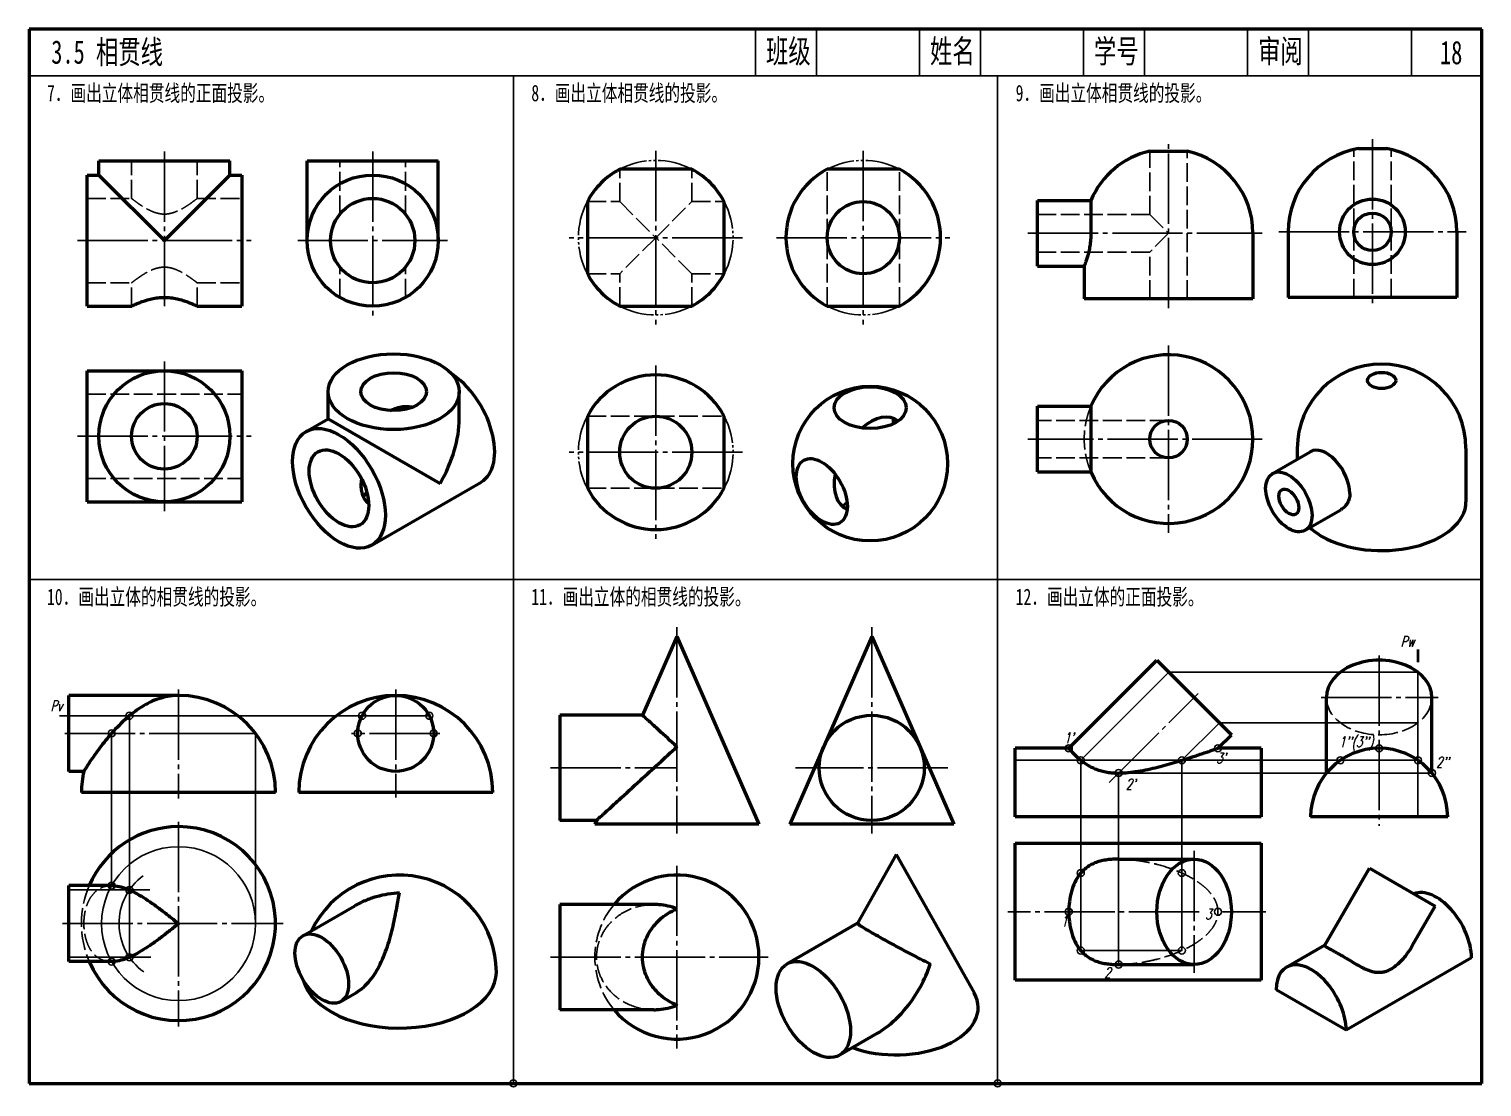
# Model space of a CAD drawing. Header units: millimetres. Extents: x 1821 to 3177, y 368 to 1466.
# Drawn here: x 2540.5 to 2850.5, y 927 to 1152.7 of the extents above; entities that cross this region are included whole.
import ezdxf

# ---------------------------------------------------------------- set-up
doc = ezdxf.new("R2010")
doc.units = ezdxf.units.MM
doc.header["$PDMODE"] = 33
doc.header["$PDSIZE"] = 1.5
for name, pattern in [('myCENTER', [18, 15, -1, 1, -1]), ('myHIDDEN', [5, 4, -1]), ('myPHANTOM', [20, 15, -1, 1, -1, 1, -1])]:
    doc.linetypes.add(name, pattern=pattern)
for name, color, linetype, lineweight in [('中心线', 7, 'myCENTER', 25), ('双点画线', 7, 'myPHANTOM', 25), ('标题文字', 7, 'Continuous', 25), ('答案作图线1', 5, 'Continuous', 25), ('答案作图线2', 6, 'Continuous', 25), ('答案粗实线', 1, 'Continuous', 50), ('答案虚线', 1, 'myHIDDEN', 25), ('粗实线', 7, 'Continuous', 50), ('细实线', 7, 'Continuous', 25), ('虚线', 7, 'myHIDDEN', 25)]:
    doc.layers.add(name, color=color, linetype=linetype, lineweight=lineweight)
doc.styles.add('style1', font='txt.shx', dxfattribs={"width": 0.7, "oblique": 15})
doc.styles.add('style2', font='txt.shx', dxfattribs={"width": 0.7, "oblique": 15})
doc.styles.add('标题汉字1-5号', font='', dxfattribs={"width": 0.7, "height": 5})
doc.styles.add('标题汉字2-3.5号', font='', dxfattribs={"width": 0.7, "height": 3.5})
doc.styles.get('标题汉字1-5号').set_extended_font_data('SimSun')
doc.styles.get('标题汉字2-3.5号').set_extended_font_data('SimSun')

msp = doc.modelspace()

# ---------------------------------------------------------------- linework, layer by layer
for p, q in [((2643.84, 927.75), (2643.84, 1142.75)), ((2747.17, 927.75), (2747.17, 1142.75)), ((2540.5, 1035.25), (2850.5, 1035.25))]:
    msp.add_line(p, q)
for p in [(2643.84, 927.75), (2747.17, 927.75)]:
    msp.add_point(p)
at = {"layer": '中心线'}
for p, q in [((2783.64, 1093.16), (2783.64, 1128.71)), ((2827.14, 1129.22), (2827.14, 1093.48)), ((2569.37, 1126.6), (2569.37, 1093.47)), ((2613.82, 1126.6), (2613.82, 1091.6)), ((2674.22, 1126.73), (2674.22, 1089.73)), ((2718.5, 1126.73), (2718.5, 1089.73)), ((2550.87, 1107.6), (2587.87, 1107.6)), ((2597.82, 1107.6), (2629.82, 1107.6)), ((2692.72, 1108.23), (2655.72, 1108.23)), ((2700, 1108.23), (2737, 1108.23)), ((2753.64, 1109.16), (2803.64, 1109.16)), ((2807.14, 1109.48), (2847.14, 1109.48)), ((2783.64, 1085.24), (2783.64, 1045.24)), ((2569.37, 1081.84), (2569.37, 1049.84)), ((2674.22, 1080.94), (2674.22, 1043.94)), ((2550.87, 1065.84), (2587.87, 1065.84)), ((2803.64, 1065.24), (2753.64, 1065.24)), ((2692.72, 1062.44), (2655.72, 1062.44)), ((2678.74, 1025.09), (2678.74, 981.09)), ((2720.3, 1025.09), (2720.3, 981.09)), ((2828.57, 1019.04), (2828.57, 982.73)), ((2572.39, 1011.79), (2572.39, 988.53)), ((2618.74, 1011.79), (2618.74, 988.76)), ((2816.19, 1010.1), (2841.15, 1010.1)), ((2548.14, 1002.44), (2574.02, 1002.44)), ((2628.14, 1002.44), (2609.31, 1002.44)), ((2651.74, 995.09), (2678.74, 995.09)), ((2736.55, 995.09), (2704.05, 995.09)), ((2572.39, 983.59), (2572.39, 939.87)), ((2789.09, 977.4), (2789.09, 951.35)), ((2678.74, 974.21), (2678.74, 935.21)), ((2790.16, 964.37), (2749.33, 964.37)), ((2804.36, 964.37), (2795.11, 964.37)), ((2547.67, 961.85), (2594.73, 961.85)), ((2651.74, 954.71), (2698.24, 954.71))]:
    msp.add_line(p, q, dxfattribs=at)
at = {"layer": '中心线', "extrusion": (0, 1, 0)}
msp.add_line((2770.97, 991.98), (2789.95, 1010.96), dxfattribs=at)
at = {"layer": '双点画线', "ltscale": 0.5}
for centre, start, end in [((2674.22, 1108.23), 62.1819, 117.8181), ((2718.5, 1108.23), 62.1819, 117.8181), ((2674.22, 1108.23), 152.1819, 207.8181), ((2674.22, 1108.23), 332.1819, 27.8181), ((2674.22, 1108.23), 242.1819, 297.8181), ((2718.5, 1108.23), 242.1819, 297.8181), ((2674.22, 1062.44), 152.1819, 207.8181), ((2674.22, 1062.44), 332.1819, 27.8181)]:
    msp.add_arc(centre, 16.5, start, end, dxfattribs=at)
at = {"layer": '答案作图线1', "extrusion": (0, 1, 0)}
for p, q in [((2764.91, 996.71), (2783.7, 1015.49)), ((2786.47, 996.71), (2794.48, 1004.71))]:
    msp.add_line(p, q, dxfattribs=at)
at = {"layer": '答案作图线1'}
for p, q in [((2836.85, 1015.49), (2783.7, 1015.49)), ((2547.03, 1006.2), (2625.92, 1006.2)), ((2561.93, 954.67), (2561.93, 1006.2)), ((2836.85, 1004.71), (2794.48, 1004.71)), ((2836.85, 996.71), (2750.88, 996.71)), ((2786.47, 996.71), (2786.47, 956.1)), ((2772.98, 993.99), (2772.98, 953.12)), ((2772.98, 993.99), (2839.82, 993.99)), ((2548.99, 969.03), (2566.25, 969.03)), ((2548.99, 954.67), (2566.45, 954.67))]:
    msp.add_line(p, q, dxfattribs=at)
msp.add_arc((2572.39, 961.85), 12.69, 126.3996, 234.2567, dxfattribs=at)
for p in [(2561.93, 1006.2), (2611.57, 1006.2), (2625.92, 1006.2), (2762.35, 999.27), (2794.17, 999.27), (2828.57, 999.27), (2772.98, 993.99), (2839.82, 993.99), (2561.93, 969.03), (2762.35, 964.37), (2794.17, 964.37), (2561.93, 954.67), (2772.98, 953.12)]:
    msp.add_point(p, dxfattribs=at)
at = {"layer": '答案作图线2'}
for p, q in [((2836.85, 984.65), (2836.85, 1015.49)), ((2558.11, 969.95), (2558.11, 1002.44)), ((2572.39, 1002.44), (2588.82, 1002.44)), ((2588.82, 1002.44), (2588.82, 961.85)), ((2764.91, 996.71), (2764.91, 956.1)), ((2786.47, 956.1), (2764.91, 956.1))]:
    msp.add_line(p, q, dxfattribs=at)
at = {"layer": '答案作图线2', "const_width": 0.525}
msp.add_lwpolyline([(2836.85, 1017.6), (2836.85, 1020.36)], dxfattribs=at)
at = {"layer": '答案作图线2'}
msp.add_circle((2572.39, 961.85), 16.42, dxfattribs=at)
for p in [(2558.11, 1002.44), (2610.64, 1002.44), (2626.84, 1002.44), (2764.91, 996.71), (2786.47, 996.71), (2820.3, 996.71), (2836.85, 996.71), (2558.11, 969.95), (2764.91, 972.64), (2786.47, 972.64), (2764.91, 956.1), (2786.47, 956.1), (2558.11, 953.75)]:
    msp.add_point(p, dxfattribs=at)
at = {"layer": '答案粗实线'}
for p, q in [((2779.64, 1126.71), (2787.64, 1126.71)), ((2659.63, 1070.14), (2659.63, 1054.74)), ((2688.82, 1054.74), (2688.82, 1070.14)), ((2767.06, 1072.24), (2767.06, 1058.24))]:
    msp.add_line(p, q, dxfattribs=at)
at = {"layer": '答案粗实线', "extrusion": (2.22045e-16, 1, -4.93038e-32)}
for p, q in [((2827.14, 1127.22), (2824.14, 1127.22)), ((2830.14, 1127.22), (2827.14, 1127.22)), ((2718.5, 1122.82), (2710.8, 1122.82)), ((2726.2, 1122.82), (2718.5, 1122.82)), ((2710.8, 1093.64), (2718.5, 1093.64)), ((2718.5, 1093.64), (2726.2, 1093.64))]:
    msp.add_line(p, q, dxfattribs=at)
at = {"layer": '答案粗实线', "extrusion": (0, 1, 2.22045e-16)}
for p, q in [((2681.92, 1122.82), (2666.52, 1122.82)), ((2555.37, 1121.6), (2569.37, 1107.6)), ((2569.37, 1107.6), (2583.37, 1121.6)), ((2767.06, 1116.16), (2767.06, 1109.16)), ((2659.63, 1115.93), (2659.63, 1108.23)), ((2688.82, 1108.23), (2688.82, 1115.93)), ((2659.63, 1108.23), (2659.63, 1100.53)), ((2688.82, 1100.53), (2688.82, 1108.23)), ((2666.52, 1093.64), (2681.92, 1093.64))]:
    msp.add_line(p, q, dxfattribs=at)
at = {"layer": '答案粗实线', "extrusion": (0, 0.816497, 0.57735)}
for p, q in [((2604.3, 1069.56), (2604.3, 1075.36)), ((2632.3, 1069.56), (2632.3, 1075.36)), ((2599.63, 1066.87), (2604.3, 1069.56)), ((2604.3, 1069.56), (2628.2, 1055.76)), ((2805.8, 1057.9), (2813.87, 1062.56)), ((2811.1, 1063.27), (2811.1, 1060.96)), ((2847.1, 1063.27), (2847.1, 1051.84)), ((2613.63, 1042.62), (2636.96, 1056.09)), ((2812.8, 1045.78), (2820.36, 1050.14)), ((2725.52, 976.6), (2717.24, 961.92)), ((2725.52, 976.6), (2742.16, 947.07)), ((2817.01, 957.22), (2826.52, 973.68)), ((2826.52, 973.68), (2840.55, 965.58)), ((2598.92, 959.26), (2610, 965.66)), ((2835.72, 957.22), (2840.55, 965.58)), ((2717.25, 961.92), (2702.23, 953.25)), ((2808.82, 952.56), (2817.07, 957.33)), ((2848.26, 954.57), (2821.53, 939.14)), ((2607.02, 945.23), (2610.36, 947.16)), ((2821.53, 939.14), (2806.63, 947.74)), ((2721.53, 938.48), (2713.45, 933.81))]:
    msp.add_line(p, q, dxfattribs=at)
at = {"layer": '答案粗实线'}
msp.add_circle((2719.98, 1060.02), 16.5, dxfattribs=at)
for centre, radius, end in [((2829.1, 1063.27), 18, 180), ((2619.51, 951.51), 20.7, 154.7429)]:
    msp.add_arc(centre, radius, 0, end, dxfattribs=at)
for centre, major_axis in [((2618.3, 1075.36), (14, 0)), ((2618.3, 1075.36), (7, 0)), ((2829.1, 1077.76), (3, 0)), ((2719.98, 1071.94), (7.7, 0)), ((2606.63, 1054.74), (7, -12.12)), ((2606.63, 1054.74), (-4.5, 7.79)), ((2709.66, 1054.06), (-3.85, 6.67)), ((2809.3, 1051.84), (3.5, -6.06)), ((2809.3, 1051.84), (-1.5, 2.6)), ((2602.97, 952.25), (-4.05, 7.01)), ((2707.84, 943.53), (5.61, -9.72))]:
    msp.add_ellipse(centre, major_axis=major_axis, ratio=0.57735, dxfattribs=at)
for centre, major_axis, start_param, end_param in [((2629.96, 1068.22), (-7, 12.12), 3.141593, 5.443324), ((2618.3, 1061.48), (9.9, 17.15), 4.712389, 5.497787), ((2719.98, 1060.02), (5.44, 9.43), 6.187418, 7.306248), ((2730.3, 1065.98), (3.85, -6.67), 3.831223, 4.022759), ((2817.37, 1056.5), (-3.5, 6.06), 3.926991, 6.283185), ((2719.98, 1060.02), (5.44, 9.43), 2.11853, 3.23736), ((2719.98, 1048.11), (7.7, 0), 2.260427, 2.451962), ((2829.1, 1051.84), (-18, 0), 0.785398, 3.141593), ((2829.1, 1051.84), (-18, 0), 0.555574, 0.785398), ((2840.81, 958.87), (-5.27, 9.12), 3.926991, 6.200354), ((2814.08, 943.44), (5.27, -9.12), 0.785398, 3.926991), ((2619.51, 951.51), (20.7, 0), 3.297032, 6.283185), ((2725.52, 943.94), (17.5, 0), 4.150072, 6.597704)]:
    msp.add_ellipse(centre, major_axis=major_axis, ratio=0.57735, start_param=start_param, end_param=end_param, dxfattribs=at)
for points, knots in [([(2767.06, 1109.16), (2767.06, 1108.72), (2767.04, 1108.26), (2766.97, 1107.35), (2766.91, 1106.9), (2766.78, 1106.04), (2766.69, 1105.63), (2766.52, 1104.87), (2766.43, 1104.52), (2766.25, 1103.91), (2766.16, 1103.62), (2765.99, 1103.1), (2765.91, 1102.88), (2765.78, 1102.52), (2765.73, 1102.39), (2765.66, 1102.21), (2765.64, 1102.16), (2765.64, 1102.16)], [0, 0, 0, 0, 1.334402, 1.334402, 2.668804, 2.668804, 4.003205, 4.003205, 5.337607, 5.337607, 6.670814, 6.670814, 8.004021, 8.004021, 9.337228, 9.337228, 10.670435, 10.670435, 10.670435, 10.670435]), ([(2562.37, 1093.6), (2562.37, 1093.6), (2562.41, 1093.62), (2562.6, 1093.71), (2562.73, 1093.78), (2563.09, 1093.95), (2563.32, 1094.05), (2563.83, 1094.27), (2564.12, 1094.39), (2564.73, 1094.62), (2565.07, 1094.74), (2565.83, 1094.97), (2566.24, 1095.08), (2567.1, 1095.27), (2567.55, 1095.35), (2568.46, 1095.45), (2568.92, 1095.47), (2569.37, 1095.47)], [32.288806, 32.288806, 32.288806, 32.288806, 33.632337, 33.632337, 34.975868, 34.975868, 36.319398, 36.319398, 37.662929, 37.662929, 39.010132, 39.010132, 40.357335, 40.357335, 41.704539, 41.704539, 43.051742, 43.051742, 43.051742, 43.051742]), ([(2569.37, 1095.47), (2569.82, 1095.47), (2570.28, 1095.45), (2571.19, 1095.35), (2571.64, 1095.27), (2572.5, 1095.08), (2572.91, 1094.97), (2573.67, 1094.74), (2574.01, 1094.62), (2574.63, 1094.39), (2574.92, 1094.27), (2575.43, 1094.05), (2575.65, 1093.95), (2576.01, 1093.78), (2576.15, 1093.71), (2576.33, 1093.62), (2576.37, 1093.6), (2576.37, 1093.6)], [0, 0, 0, 0, 1.347203, 1.347203, 2.694406, 2.694406, 4.04161, 4.04161, 5.388813, 5.388813, 6.732343, 6.732343, 8.075874, 8.075874, 9.419405, 9.419405, 10.762935, 10.762935, 10.762935, 10.762935]), ([(2617.54, 1071.34), (2617.8, 1071.46), (2618.05, 1071.56), (2618.72, 1071.82), (2619.15, 1071.96), (2620.04, 1072.15), (2620.48, 1072.22), (2621.35, 1072.24), (2621.77, 1072.2), (2622.22, 1072.09), (2622.28, 1072.08), (2622.34, 1072.06)], [27.345325, 27.345325, 27.345325, 27.345325, 28.167808, 28.167808, 29.553899, 29.553899, 30.93999, 30.93999, 32.326081, 32.326081, 32.544007, 32.544007, 32.544007, 32.544007]), ([(2611.45, 1056.76), (2611.44, 1056.71), (2611.43, 1056.66), (2611.34, 1056.18), (2611.3, 1055.75), (2611.3, 1054.94), (2611.34, 1054.53), (2611.5, 1053.72), (2611.63, 1053.33), (2611.98, 1052.61), (2612.2, 1052.28), (2612.62, 1051.81), (2612.8, 1051.65), (2612.98, 1051.51)], [26.585607, 26.585607, 26.585607, 26.585607, 26.744551, 26.744551, 28.167808, 28.167808, 29.553899, 29.553899, 30.93999, 30.93999, 32.326081, 32.326081, 33.178642, 33.178642, 33.178642, 33.178642]), ([(2612.59, 1053.87), (2612.55, 1053.84), (2612.51, 1053.8), (2612.23, 1053.51), (2612.01, 1053.21), (2611.84, 1052.9)], [22.678413, 22.678413, 22.678413, 22.678413, 22.873074, 22.873074, 24.177514, 24.177514, 24.177514, 24.177514]), ([(2822.32, 1053.64), (2822.32, 1053.28), (2822.28, 1052.92), (2822.1, 1052.22), (2821.96, 1051.88), (2821.61, 1051.27), (2821.4, 1050.99), (2820.91, 1050.51), (2820.64, 1050.31), (2820.36, 1050.14)], [0, 0, 0, 0, 1.334402, 1.334402, 2.668804, 2.668804, 4.003205, 4.003205, 5.337607, 5.337607, 5.337607, 5.337607]), ([(2572.39, 1010.54), (2571.78, 1010.54), (2571.16, 1010.5), (2569.92, 1010.32), (2569.29, 1010.18), (2568.04, 1009.81), (2567.41, 1009.58), (2566.17, 1009.02), (2565.55, 1008.7), (2563.72, 1007.62), (2562.53, 1006.74), (2560.24, 1004.73), (2559.14, 1003.62), (2557.68, 1001.96), (2557.24, 1001.44), (2556.39, 1000.39), (2555.98, 999.86), (2555.19, 998.81), (2554.82, 998.3), (2554.15, 997.34), (2553.84, 996.89), (2553.37, 996.18), (2553.17, 995.88), (2552.83, 995.35), (2552.68, 995.11), (2552.43, 994.73), (2552.34, 994.59), (2552.22, 994.39), (2552.19, 994.34), (2552.19, 994.34)], [0, 0, 0, 0, 2.611819, 2.611819, 5.223638, 5.223638, 7.835457, 7.835457, 10.447276, 10.447276, 15.670914, 15.670914, 20.894552, 20.894552, 23.053489, 23.053489, 25.212426, 25.212426, 27.371363, 27.371363, 29.5303, 29.5303, 31.196693, 31.196693, 32.863087, 32.863087, 34.52948, 34.52948, 36.195873, 36.195873, 36.195873, 36.195873]), ([(2678.74, 999.59), (2678.74, 999.59), (2678.74, 999.59), (2677.39, 1000.82), (2676.09, 1002.02), (2674.14, 1003.8), (2673.4, 1004.48), (2672.3, 1005.49), (2671.9, 1005.86), (2671.49, 1006.23), (2671.4, 1006.31), (2671.4, 1006.31)], [-0.012668, -0.012668, -0.012668, -0.012668, 0, 0, 5.682452, 5.682452, 9.64818, 9.64818, 13.039983, 13.039983, 15.383545, 15.383545, 15.383545, 15.383545]), ([(2661.58, 983.87), (2661.58, 983.87), (2661.6, 983.88), (2661.68, 983.95), (2661.76, 984.03), (2662, 984.25), (2662.18, 984.41), (2662.77, 984.95), (2663.25, 985.39), (2664.56, 986.6), (2665.46, 987.42), (2667.81, 989.58), (2669.37, 991), (2672.22, 993.61), (2673.55, 994.83), (2676.17, 997.23), (2677.48, 998.43), (2678.74, 999.58), (2678.74, 999.58), (2678.74, 999.59)], [28.817841, 28.817841, 28.817841, 28.817841, 29.818417, 29.818417, 31.304617, 31.304617, 33.062006, 33.062006, 36.177096, 36.177096, 40.540817, 40.540817, 46.98234, 46.98234, 52.309224, 52.309224, 57.635682, 57.635682, 57.648349, 57.648349, 57.648349, 57.648349]), ([(2762.35, 999.27), (2762.35, 999.27), (2762.39, 999.22), (2762.58, 999), (2762.72, 998.84), (2763.11, 998.41), (2763.35, 998.15), (2763.93, 997.56), (2764.27, 997.24), (2764.87, 996.74), (2765.11, 996.55), (2765.62, 996.17), (2765.9, 995.97), (2766.49, 995.6), (2766.81, 995.42), (2767.48, 995.09), (2767.83, 994.93), (2768.56, 994.65), (2768.94, 994.53), (2769.72, 994.32), (2770.13, 994.24), (2770.94, 994.11), (2771.35, 994.06), (2772.17, 994), (2772.58, 993.99), (2773.66, 993.99), (2774.35, 994.03), (2775.74, 994.16), (2776.44, 994.25), (2777.83, 994.48), (2778.53, 994.61), (2779.93, 994.91), (2780.62, 995.07), (2782.69, 995.59), (2784.04, 995.97), (2786.62, 996.74), (2787.85, 997.13), (2789.35, 997.63), (2789.74, 997.75), (2790.51, 998.01), (2790.89, 998.14), (2791.62, 998.39), (2791.96, 998.5), (2792.59, 998.72), (2792.88, 998.82), (2793.27, 998.96), (2793.42, 999.01), (2793.68, 999.1), (2793.79, 999.14), (2793.98, 999.21), (2794.05, 999.23), (2794.15, 999.26), (2794.17, 999.27), (2794.17, 999.27)], [24.110097, 24.110097, 24.110097, 24.110097, 26.938637, 26.938637, 29.767177, 29.767177, 32.595717, 32.595717, 35.424257, 35.424257, 37.023749, 37.023749, 38.623241, 38.623241, 40.222734, 40.222734, 41.822226, 41.822226, 43.421718, 43.421718, 45.02121, 45.02121, 46.620703, 46.620703, 48.220195, 48.220195, 50.951081, 50.951081, 53.681967, 53.681967, 56.412853, 56.412853, 59.143739, 59.143739, 64.60551, 64.60551, 70.067282, 70.067282, 71.89332, 71.89332, 73.719357, 73.719357, 75.545394, 75.545394, 77.371431, 77.371431, 78.476901, 78.476901, 79.582372, 79.582372, 80.687842, 80.687842, 81.793312, 81.793312, 81.793312, 81.793312]), ([(2558.11, 969.95), (2559.14, 969.95), (2560.24, 969.7), (2562.53, 968.81), (2563.72, 968.17), (2565.55, 967.02), (2566.17, 966.6), (2567.41, 965.73), (2568.04, 965.26), (2569.29, 964.31), (2569.92, 963.82), (2571.16, 962.84), (2571.78, 962.34), (2572.39, 961.85)], [51.497193, 51.497193, 51.497193, 51.497193, 56.720831, 56.720831, 61.944469, 61.944469, 64.556288, 64.556288, 67.168107, 67.168107, 69.779926, 69.779926, 72.391745, 72.391745, 72.391745, 72.391745]), ([(2619.51, 968.41), (2618.73, 968.36), (2617.91, 968.27), (2616.25, 968), (2615.41, 967.81), (2613.77, 967.35), (2612.96, 967.07), (2611.41, 966.42), (2610.68, 966.05), (2610, 965.66)], [0, 0, 0, 0, 2.368966, 2.368966, 4.737931, 4.737931, 7.106897, 7.106897, 9.475863, 9.475863, 9.475863, 9.475863]), ([(2610.36, 947.16), (2610.77, 947.4), (2611.16, 947.68), (2612.03, 948.39), (2612.48, 948.84), (2613.35, 949.84), (2613.75, 950.38), (2614.5, 951.51), (2614.84, 952.09), (2615.87, 954.04), (2616.47, 955.5), (2617.46, 958.44), (2617.85, 959.9), (2618.33, 962), (2618.47, 962.69), (2618.73, 964.01), (2618.85, 964.64), (2619.06, 965.84), (2619.16, 966.41), (2619.34, 967.47), (2619.43, 967.96), (2619.51, 968.41)], [38.284357, 38.284357, 38.284357, 38.284357, 39.863682, 39.863682, 41.806725, 41.806725, 43.749769, 43.749769, 45.692812, 45.692812, 50.394086, 50.394086, 55.095361, 55.095361, 57.445998, 57.445998, 59.796635, 59.796635, 62.147272, 62.147272, 64.497909, 64.497909, 64.497909, 64.497909]), ([(2678.74, 944.42), (2678.74, 944.43), (2678.74, 944.43), (2677.39, 944.97), (2676.09, 945.75), (2674.14, 947.56), (2673.4, 948.45), (2672.3, 950.37), (2671.9, 951.36), (2671.49, 953.17), (2671.4, 953.93), (2671.4, 955.48), (2671.49, 956.24), (2671.9, 958.06), (2672.3, 959.04), (2673.4, 960.97), (2674.14, 961.85), (2676.09, 963.66), (2677.39, 964.45), (2678.74, 964.99), (2678.74, 964.99), (2678.74, 964.99)], [-0.012668, -0.012668, -0.012668, -0.012668, 0, 0, 5.682452, 5.682452, 9.64818, 9.64818, 13.039983, 13.039983, 15.383545, 15.383545, 17.727107, 17.727107, 21.11891, 21.11891, 25.084637, 25.084637, 30.76709, 30.76709, 30.779757, 30.779757, 30.779757, 30.779757]), ([(2678.74, 964.99), (2678.74, 964.99), (2678.74, 964.99), (2677.48, 965.49), (2676.17, 965.79), (2674.52, 965.92), (2674.17, 965.93), (2673.83, 965.93)], [-0.012667, -0.012667, -0.012667, -0.012667, 0, 0, 5.326458, 5.326458, 6.713766, 6.713766, 6.713766, 6.713766]), ([(2572.39, 961.85), (2571.78, 961.36), (2571.16, 960.86), (2569.92, 959.88), (2569.29, 959.39), (2568.04, 958.44), (2567.41, 957.97), (2566.17, 957.09), (2565.55, 956.68), (2563.72, 955.53), (2562.53, 954.89), (2560.24, 954), (2559.14, 953.75), (2558.11, 953.75)], [0, 0, 0, 0, 2.611819, 2.611819, 5.223638, 5.223638, 7.835457, 7.835457, 10.447276, 10.447276, 15.670914, 15.670914, 20.894552, 20.894552, 20.894552, 20.894552]), ([(2732.79, 953.21), (2732.79, 953.21), (2732.78, 953.22), (2731.45, 953.89), (2729.97, 954.66), (2727.32, 956.06), (2726.17, 956.67), (2724.03, 957.83), (2723.05, 958.37), (2721.48, 959.25), (2720.88, 959.59), (2719.78, 960.22), (2719.3, 960.5), (2718.31, 961.1), (2717.9, 961.37), (2717.34, 961.77), (2717.22, 961.88), (2717.24, 961.92)], [-0.012668, -0.012668, -0.012668, -0.012668, 0, 0, 5.682452, 5.682452, 9.64818, 9.64818, 13.039983, 13.039983, 15.383545, 15.383545, 17.727107, 17.727107, 21.11891, 21.11891, 24.843797, 24.843797, 24.843797, 24.843797]), ([(2831.06, 952.12), (2830.66, 951.89), (2830.22, 951.69), (2829.52, 951.49), (2829.28, 951.45), (2828.79, 951.39), (2828.54, 951.38), (2828.04, 951.4), (2827.79, 951.44), (2827.27, 951.54), (2827.01, 951.6), (2826.5, 951.77), (2826.24, 951.87), (2825.72, 952.08), (2825.47, 952.2), (2824.76, 952.55), (2824.29, 952.81), (2823.36, 953.35), (2822.89, 953.63), (2821.98, 954.18), (2821.53, 954.45), (2820.68, 954.96), (2820.28, 955.2), (2819.55, 955.62), (2819.2, 955.82), (2818.55, 956.17), (2818.25, 956.33), (2817.74, 956.6), (2817.52, 956.72), (2817.2, 956.91), (2817.09, 956.98), (2817, 957.09), (2816.99, 957.13), (2816.99, 957.18), (2817, 957.2), (2817.01, 957.22)], [0, 0, 0, 0, 2.368715, 2.368715, 3.553072, 3.553072, 4.73743, 4.73743, 5.921787, 5.921787, 7.106145, 7.106145, 8.290502, 8.290502, 9.474859, 9.474859, 11.626294, 11.626294, 13.777729, 13.777729, 15.929164, 15.929164, 18.080599, 18.080599, 20.232034, 20.232034, 22.383468, 22.383468, 24.534903, 24.534903, 26.686338, 26.686338, 27.870695, 27.870695, 28.461912, 28.461912, 28.461912, 28.461912]), ([(2835.72, 957.22), (2835.41, 956.69), (2835.07, 956.16), (2834.18, 954.94), (2833.62, 954.26), (2832.7, 953.35), (2832.39, 953.07), (2831.74, 952.55), (2831.4, 952.32), (2831.06, 952.12)], [75.411499, 75.411499, 75.411499, 75.411499, 78.328216, 78.328216, 82.424545, 82.424545, 84.472709, 84.472709, 86.520874, 86.520874, 86.520874, 86.520874]), ([(2721.53, 938.48), (2722.07, 938.79), (2722.6, 939.14), (2724.8, 940.73), (2726.35, 942.26), (2728.82, 945.3), (2729.82, 946.8), (2731.53, 949.91), (2732.25, 951.54), (2732.79, 953.21), (2732.79, 953.21), (2732.79, 953.21)], [38.582872, 38.582872, 38.582872, 38.582872, 40.540817, 40.540817, 46.98234, 46.98234, 52.309224, 52.309224, 57.635682, 57.635682, 57.648349, 57.648349, 57.648349, 57.648349]), ([(2673.83, 943.48), (2674.17, 943.48), (2674.52, 943.5), (2676.17, 943.62), (2677.48, 943.92), (2678.74, 944.42), (2678.74, 944.42), (2678.74, 944.42)], [50.921917, 50.921917, 50.921917, 50.921917, 52.309224, 52.309224, 57.635682, 57.635682, 57.648349, 57.648349, 57.648349, 57.648349])]:
    msp.add_open_spline(points, degree=3, knots=knots, dxfattribs=at)
at = {"layer": '答案虚线', "extrusion": (0, 1, 2.22045e-16)}
for p, q in [((2562.37, 1116.6), (2562.37, 1124.6)), ((2576.37, 1116.6), (2576.37, 1124.6)), ((2552.87, 1116.6), (2562.37, 1116.6)), ((2576.37, 1116.6), (2585.87, 1116.6)), ((2666.52, 1115.93), (2674.22, 1108.23)), ((2674.22, 1108.23), (2681.92, 1115.93)), ((2674.22, 1108.23), (2666.52, 1100.53)), ((2681.92, 1100.53), (2674.22, 1108.23)), ((2552.87, 1098.6), (2562.37, 1098.6)), ((2562.37, 1093.6), (2562.37, 1098.6)), ((2576.37, 1098.6), (2585.87, 1098.6)), ((2576.37, 1093.6), (2576.37, 1098.6))]:
    msp.add_line(p, q, dxfattribs=at)
at = {"layer": '答案虚线'}
for p, q in [((2779.64, 1113.16), (2783.64, 1109.16)), ((2783.64, 1109.16), (2779.64, 1105.16))]:
    msp.add_line(p, q, dxfattribs=at)
msp.add_arc((2678.74, 954.71), 17.5, 140.1104, 219.8896, dxfattribs=at)
for points, knots in [([(2569.37, 1113.25), (2568.9, 1113.25), (2568.42, 1113.32), (2567.5, 1113.54), (2567.06, 1113.7), (2566.21, 1114.07), (2565.81, 1114.28), (2565.07, 1114.7), (2564.73, 1114.91), (2564.12, 1115.31), (2563.84, 1115.51), (2563.34, 1115.87), (2563.11, 1116.03), (2562.75, 1116.31), (2562.61, 1116.42), (2562.42, 1116.56), (2562.37, 1116.6), (2562.37, 1116.6)], [0, 0, 0, 0, 1.423257, 1.423257, 2.846513, 2.846513, 4.26977, 4.26977, 5.693027, 5.693027, 7.079118, 7.079118, 8.465209, 8.465209, 9.8513, 9.8513, 11.237391, 11.237391, 11.237391, 11.237391]), ([(2576.37, 1116.6), (2576.37, 1116.6), (2576.32, 1116.56), (2576.14, 1116.42), (2575.99, 1116.31), (2575.63, 1116.03), (2575.41, 1115.87), (2574.9, 1115.51), (2574.62, 1115.31), (2574.02, 1114.91), (2573.68, 1114.7), (2572.93, 1114.28), (2572.53, 1114.07), (2571.68, 1113.7), (2571.24, 1113.54), (2570.32, 1113.32), (2569.85, 1113.25), (2569.37, 1113.25)], [33.712172, 33.712172, 33.712172, 33.712172, 35.098263, 35.098263, 36.484354, 36.484354, 37.870445, 37.870445, 39.256536, 39.256536, 40.679793, 40.679793, 42.10305, 42.10305, 43.526306, 43.526306, 44.949563, 44.949563, 44.949563, 44.949563]), ([(2562.37, 1098.6), (2562.37, 1098.6), (2562.42, 1098.63), (2562.61, 1098.78), (2562.75, 1098.89), (2563.11, 1099.16), (2563.34, 1099.33), (2563.84, 1099.69), (2564.12, 1099.89), (2564.73, 1100.28), (2565.07, 1100.5), (2565.81, 1100.92), (2566.21, 1101.13), (2567.06, 1101.5), (2567.5, 1101.66), (2568.42, 1101.88), (2568.9, 1101.94), (2569.37, 1101.94)], [33.712172, 33.712172, 33.712172, 33.712172, 35.098263, 35.098263, 36.484354, 36.484354, 37.870445, 37.870445, 39.256536, 39.256536, 40.679793, 40.679793, 42.10305, 42.10305, 43.526306, 43.526306, 44.949563, 44.949563, 44.949563, 44.949563]), ([(2569.37, 1101.94), (2569.85, 1101.94), (2570.32, 1101.88), (2571.24, 1101.66), (2571.68, 1101.5), (2572.53, 1101.13), (2572.93, 1100.92), (2573.68, 1100.5), (2574.02, 1100.28), (2574.62, 1099.89), (2574.9, 1099.69), (2575.41, 1099.33), (2575.63, 1099.16), (2575.99, 1098.89), (2576.14, 1098.78), (2576.32, 1098.63), (2576.37, 1098.6), (2576.37, 1098.6)], [0, 0, 0, 0, 1.423257, 1.423257, 2.846513, 2.846513, 4.26977, 4.26977, 5.693027, 5.693027, 7.079118, 7.079118, 8.465209, 8.465209, 9.8513, 9.8513, 11.237391, 11.237391, 11.237391, 11.237391]), ([(2772.98, 953.12), (2773.66, 953.12), (2774.35, 953.15), (2775.74, 953.26), (2776.44, 953.34), (2777.83, 953.54), (2778.53, 953.67), (2779.93, 953.95), (2780.62, 954.11), (2782.69, 954.66), (2784.04, 955.1), (2786.62, 956.13), (2787.85, 956.72), (2789.35, 957.62), (2789.74, 957.87), (2790.51, 958.42), (2790.89, 958.71), (2791.62, 959.34), (2791.96, 959.68), (2792.59, 960.38), (2792.88, 960.74), (2793.27, 961.35), (2793.42, 961.59), (2793.68, 962.11), (2793.79, 962.38), (2793.98, 962.95), (2794.05, 963.23), (2794.15, 963.81), (2794.17, 964.09), (2794.17, 964.65), (2794.15, 964.93), (2794.05, 965.51), (2793.98, 965.8), (2793.79, 966.36), (2793.68, 966.63), (2793.42, 967.15), (2793.27, 967.39), (2792.88, 968), (2792.59, 968.36), (2791.96, 969.06), (2791.62, 969.4), (2790.89, 970.03), (2790.51, 970.32), (2789.74, 970.87), (2789.35, 971.12), (2787.85, 972.02), (2786.62, 972.61), (2784.04, 973.65), (2782.69, 974.08), (2780.62, 974.63), (2779.93, 974.79), (2778.53, 975.07), (2777.83, 975.2), (2776.44, 975.4), (2775.74, 975.48), (2774.35, 975.59), (2773.66, 975.62), (2772.98, 975.62)], [48.220195, 48.220195, 48.220195, 48.220195, 50.951081, 50.951081, 53.681967, 53.681967, 56.412853, 56.412853, 59.143739, 59.143739, 64.60551, 64.60551, 70.067282, 70.067282, 71.89332, 71.89332, 73.719357, 73.719357, 75.545394, 75.545394, 77.371431, 77.371431, 78.476901, 78.476901, 79.582372, 79.582372, 80.687842, 80.687842, 81.793312, 81.793312, 82.898783, 82.898783, 84.004253, 84.004253, 85.109723, 85.109723, 86.215194, 86.215194, 88.041231, 88.041231, 89.867268, 89.867268, 91.693305, 91.693305, 93.519343, 93.519343, 98.981114, 98.981114, 104.442886, 104.442886, 107.173772, 107.173772, 109.904658, 109.904658, 112.635544, 112.635544, 115.36643, 115.36643, 115.36643, 115.36643]), ([(2558.11, 953.75), (2557.68, 953.75), (2557.24, 953.79), (2556.39, 954), (2555.98, 954.15), (2555.19, 954.59), (2554.82, 954.87), (2554.15, 955.54), (2553.84, 955.93), (2553.37, 956.7), (2553.17, 957.08), (2552.83, 957.91), (2552.68, 958.36), (2552.43, 959.32), (2552.34, 959.82), (2552.22, 960.84), (2552.19, 961.35), (2552.19, 962.35), (2552.22, 962.86), (2552.34, 963.88), (2552.43, 964.38), (2552.68, 965.34), (2552.83, 965.79), (2553.17, 966.62), (2553.37, 967), (2553.84, 967.77), (2554.15, 968.16), (2554.82, 968.83), (2555.19, 969.11), (2555.98, 969.55), (2556.39, 969.7), (2557.24, 969.91), (2557.68, 969.95), (2558.11, 969.95)], [20.894552, 20.894552, 20.894552, 20.894552, 23.053489, 23.053489, 25.212426, 25.212426, 27.371363, 27.371363, 29.5303, 29.5303, 31.196693, 31.196693, 32.863087, 32.863087, 34.52948, 34.52948, 36.195873, 36.195873, 37.862266, 37.862266, 39.528659, 39.528659, 41.195052, 41.195052, 42.861445, 42.861445, 45.020382, 45.020382, 47.179319, 47.179319, 49.338256, 49.338256, 51.497193, 51.497193, 51.497193, 51.497193]), ([(2673.83, 965.93), (2672.86, 965.93), (2671.88, 965.82), (2669.37, 965.26), (2667.81, 964.61), (2665.46, 962.97), (2664.56, 962.14), (2663.25, 960.42), (2662.77, 959.61), (2662.18, 958.21), (2662, 957.68), (2661.76, 956.66), (2661.68, 956.18), (2661.6, 955.37), (2661.58, 955.04), (2661.58, 954.38), (2661.6, 954.05), (2661.68, 953.23), (2661.76, 952.75), (2662, 951.73), (2662.18, 951.2), (2662.77, 949.8), (2663.25, 948.99), (2664.56, 947.27), (2665.46, 946.44), (2667.81, 944.8), (2669.37, 944.15), (2671.88, 943.59), (2672.86, 943.48), (2673.83, 943.48)], [6.713766, 6.713766, 6.713766, 6.713766, 10.653342, 10.653342, 17.094865, 17.094865, 21.458586, 21.458586, 24.573676, 24.573676, 26.331066, 26.331066, 27.817265, 27.817265, 28.817841, 28.817841, 29.818417, 29.818417, 31.304617, 31.304617, 33.062006, 33.062006, 36.177096, 36.177096, 40.540817, 40.540817, 46.98234, 46.98234, 50.921917, 50.921917, 50.921917, 50.921917])]:
    msp.add_open_spline(points, degree=3, knots=knots, dxfattribs=at)
at = {"layer": '粗实线'}
for p, q in [((2540.5, 1152.75), (2540.5, 927.75)), ((2850.5, 1152.75), (2540.5, 1152.75)), ((2850.5, 927.75), (2850.5, 1152.75)), ((2552.87, 1079.84), (2585.87, 1079.84)), ((2552.87, 1051.84), (2552.87, 1079.84)), ((2585.87, 1079.84), (2585.87, 1051.84)), ((2755.64, 1072.24), (2767.06, 1072.24)), ((2755.64, 1058.24), (2755.64, 1072.24)), ((2755.64, 1058.24), (2767.06, 1058.24)), ((2552.87, 1051.84), (2585.87, 1051.84)), ((2750.88, 979), (2803.38, 979)), ((2750.88, 949.75), (2750.88, 979)), ((2803.38, 979), (2803.38, 949.75)), ((2772.98, 975.62), (2789.09, 975.62)), ((2558.11, 969.95), (2548.99, 969.95)), ((2548.99, 953.75), (2548.99, 969.95)), ((2673.83, 965.93), (2653.74, 965.93)), ((2653.74, 965.93), (2653.74, 943.48)), ((2558.11, 953.75), (2548.99, 953.75)), ((2772.98, 953.12), (2789.09, 953.12)), ((2803.38, 949.75), (2750.88, 949.75)), ((2673.83, 943.48), (2653.74, 943.48)), ((2540.5, 927.75), (2850.5, 927.75))]:
    msp.add_line(p, q, dxfattribs=at)
at = {"layer": '粗实线', "extrusion": (0, 1, 2.22045e-16)}
for p, q in [((2555.37, 1121.6), (2555.37, 1124.6)), ((2555.37, 1124.6), (2583.37, 1124.6)), ((2583.37, 1121.6), (2583.37, 1124.6)), ((2552.87, 1121.6), (2555.37, 1121.6)), ((2552.87, 1093.6), (2552.87, 1121.6)), ((2583.37, 1121.6), (2585.87, 1121.6)), ((2585.87, 1121.6), (2585.87, 1093.6)), ((2755.64, 1116.16), (2767.06, 1116.16)), ((2755.64, 1102.16), (2755.64, 1116.16)), ((2801.64, 1109.16), (2801.64, 1095.16)), ((2755.64, 1102.16), (2765.64, 1102.16)), ((2765.64, 1102.16), (2765.64, 1095.16)), ((2801.64, 1095.16), (2765.64, 1095.16)), ((2552.87, 1093.6), (2562.37, 1093.6)), ((2576.37, 1093.6), (2585.87, 1093.6)), ((2572.39, 1010.54), (2548.99, 1010.54)), ((2548.99, 1002.44), (2548.99, 1010.54)), ((2548.99, 994.34), (2548.99, 1002.44)), ((2552.19, 994.34), (2548.99, 994.34)), ((2593.09, 989.84), (2551.69, 989.84))]:
    msp.add_line(p, q, dxfattribs=at)
at = {"layer": '粗实线', "extrusion": (2.22045e-16, 1, -4.93038e-32)}
for p, q in [((2599.82, 1107.6), (2599.82, 1124.6)), ((2599.82, 1124.6), (2627.82, 1124.6)), ((2627.82, 1107.6), (2627.82, 1124.6)), ((2809.14, 1109.48), (2809.14, 1095.48)), ((2845.14, 1109.48), (2845.14, 1095.48)), ((2827.14, 1095.48), (2809.14, 1095.48)), ((2845.14, 1095.48), (2827.14, 1095.48)), ((2639.44, 989.84), (2598.04, 989.84))]:
    msp.add_line(p, q, dxfattribs=at)
at = {"layer": '粗实线', "extrusion": (0, 1, -2.22045e-16)}
for p, q in [((2678.74, 1023.09), (2671.4, 1006.31)), ((2678.74, 1023.09), (2696.24, 983.09)), ((2671.4, 1006.31), (2653.74, 1006.31)), ((2653.74, 1006.31), (2653.74, 995.09)), ((2653.74, 995.09), (2653.74, 983.87)), ((2661.58, 983.87), (2653.74, 983.87)), ((2661.58, 983.87), (2661.24, 983.09)), ((2696.24, 983.09), (2661.24, 983.09))]:
    msp.add_line(p, q, dxfattribs=at)
at = {"layer": '粗实线', "extrusion": (2.22045e-16, 1, 2.22045e-16)}
for p, q in [((2720.3, 1023.09), (2702.8, 983.09)), ((2720.3, 1023.09), (2737.8, 983.09)), ((2737.8, 983.09), (2702.8, 983.09))]:
    msp.add_line(p, q, dxfattribs=at)
at = {"layer": '粗实线', "extrusion": (0, 1, 0)}
for p, q in [((2762.35, 999.27), (2781.14, 1018.06)), ((2781.14, 1018.06), (2797.05, 1002.15)), ((2817.32, 993.99), (2817.32, 1010.1)), ((2839.82, 993.99), (2839.82, 1010.1)), ((2794.17, 999.27), (2797.05, 1002.15)), ((2750.88, 984.65), (2750.88, 999.27)), ((2762.35, 999.27), (2750.88, 999.27)), ((2803.38, 999.27), (2794.17, 999.27)), ((2803.38, 999.27), (2803.38, 984.65)), ((2803.38, 984.65), (2750.88, 984.65)), ((2843.2, 984.65), (2813.95, 984.65))]:
    msp.add_line(p, q, dxfattribs=at)
at = {"layer": '粗实线'}
for centre, radius in [((2613.82, 1107.6), 14), ((2613.82, 1107.6), 9), ((2827.14, 1109.48), 7), ((2718.5, 1108.23), 7.7), ((2827.14, 1109.48), 4), ((2569.37, 1065.84), 14), ((2569.37, 1065.84), 7), ((2674.22, 1062.44), 7.7), ((2783.64, 1065.24), 4), ((2618.74, 1002.44), 8.1), ((2720.3, 995.09), 11.22)]:
    msp.add_circle(centre, radius, dxfattribs=at)
for centre, radius, start, end in [((2783.64, 1109.16), 18, 102.8396, 157.1146), ((2783.64, 1109.16), 18, 0, 77.1604), ((2827.14, 1109.48), 18, 99.5941, 180), ((2827.14, 1109.48), 18, 0, 80.4059), ((2674.22, 1108.23), 16.5, 117.8181, 152.1819), ((2674.22, 1108.23), 16.5, 27.8181, 62.1819), ((2718.5, 1108.23), 16.5, 117.8181, 242.1819), ((2718.5, 1108.23), 16.5, 297.8181, 62.1819), ((2674.22, 1108.23), 16.5, 207.8181, 242.1819), ((2674.22, 1108.23), 16.5, 297.8181, 332.1819), ((2783.64, 1065.24), 18, 202.8854, 157.1146), ((2674.22, 1062.44), 16.5, 27.8181, 152.1819), ((2674.22, 1062.44), 16.5, 207.8181, 332.1819), ((2572.39, 989.84), 20.7, 0, 90), ((2618.74, 989.84), 20.7, 0, 180), ((2828.57, 984.65), 14.62, 0, 180), ((2572.39, 989.84), 20.7, 167.4441, 180), ((2572.39, 961.85), 20.7, 90, 156.9643), ((2572.39, 961.85), 20.7, 203.0357, 90), ((2678.74, 954.71), 17.5, 0, 140.1104), ((2678.74, 954.71), 17.5, 219.8896, 0)]:
    msp.add_arc(centre, radius, start, end, dxfattribs=at)
msp.add_ellipse((2828.57, 1010.1), major_axis=(-11.25, 0), ratio=0.707107, start_param=-3.141593, end_param=0, dxfattribs=at)
msp.add_ellipse((2789.09, 964.37), major_axis=(0, 11.25), ratio=0.707107, dxfattribs=at)
msp.add_open_spline([(2772.98, 975.62), (2772.58, 975.62), (2772.17, 975.61), (2771.35, 975.56), (2770.94, 975.52), (2770.13, 975.41), (2769.72, 975.34), (2768.94, 975.15), (2768.56, 975.04), (2767.83, 974.77), (2767.48, 974.61), (2766.81, 974.26), (2766.49, 974.06), (2765.9, 973.63), (2765.62, 973.39), (2765.11, 972.88), (2764.87, 972.61), (2764.27, 971.83), (2763.93, 971.26), (2763.35, 970.03), (2763.11, 969.37), (2762.72, 967.98), (2762.58, 967.26), (2762.39, 965.81), (2762.35, 965.08), (2762.35, 963.66), (2762.39, 962.93), (2762.58, 961.48), (2762.72, 960.76), (2763.11, 959.37), (2763.35, 958.71), (2763.93, 957.48), (2764.27, 956.91), (2764.87, 956.13), (2765.11, 955.86), (2765.62, 955.35), (2765.9, 955.12), (2766.49, 954.68), (2766.81, 954.48), (2767.48, 954.13), (2767.83, 953.97), (2768.56, 953.7), (2768.94, 953.59), (2769.72, 953.4), (2770.13, 953.33), (2770.94, 953.22), (2771.35, 953.18), (2772.17, 953.13), (2772.58, 953.12), (2772.98, 953.12)], degree=3, knots=[0, 0, 0, 0, 1.599492, 1.599492, 3.198984, 3.198984, 4.798477, 4.798477, 6.397969, 6.397969, 7.997461, 7.997461, 9.596953, 9.596953, 11.196446, 11.196446, 12.795938, 12.795938, 15.624478, 15.624478, 18.453018, 18.453018, 21.281558, 21.281558, 24.110097, 24.110097, 26.938637, 26.938637, 29.767177, 29.767177, 32.595717, 32.595717, 35.424257, 35.424257, 37.023749, 37.023749, 38.623241, 38.623241, 40.222734, 40.222734, 41.822226, 41.822226, 43.421718, 43.421718, 45.02121, 45.02121, 46.620703, 46.620703, 48.220195, 48.220195, 48.220195, 48.220195], dxfattribs=at)
at = {"layer": '细实线'}
for p, q in [((2695.5, 1152.75), (2695.5, 1142.75)), ((2708.5, 1152.75), (2708.5, 1142.75)), ((2730.5, 1152.75), (2730.5, 1142.75)), ((2743.5, 1152.75), (2743.5, 1142.75)), ((2765.5, 1152.75), (2765.5, 1142.75)), ((2778.5, 1152.75), (2778.5, 1142.75)), ((2800.5, 1152.75), (2800.5, 1142.75)), ((2813.5, 1152.75), (2813.5, 1142.75)), ((2835.5, 1152.75), (2835.5, 1142.75)), ((2850.5, 1142.75), (2540.5, 1142.75))]:
    msp.add_line(p, q, dxfattribs=at)
at = {"layer": '虚线'}
for p, q in [((2779.64, 1113.16), (2779.64, 1126.71)), ((2787.64, 1095.16), (2787.64, 1126.71)), ((2779.64, 1095.16), (2779.64, 1105.16)), ((2552.87, 1074.84), (2585.87, 1074.84)), ((2659.63, 1070.14), (2674.22, 1070.14)), ((2674.22, 1070.14), (2688.82, 1070.14)), ((2783.64, 1069.24), (2755.64, 1069.24)), ((2783.64, 1061.24), (2755.64, 1061.24)), ((2552.87, 1056.84), (2585.87, 1056.84)), ((2659.63, 1054.74), (2674.22, 1054.74)), ((2674.22, 1054.74), (2688.82, 1054.74))]:
    msp.add_line(p, q, dxfattribs=at)
at = {"layer": '虚线', "extrusion": (2.22045e-16, 1, -4.93038e-32)}
for p, q in [((2823.14, 1095.48), (2823.14, 1127.22)), ((2831.14, 1095.48), (2831.14, 1127.22)), ((2606.82, 1113.25), (2606.82, 1124.6)), ((2620.82, 1113.25), (2620.82, 1124.6)), ((2710.8, 1108.23), (2710.8, 1122.82)), ((2726.2, 1108.23), (2726.2, 1122.82)), ((2710.8, 1093.64), (2710.8, 1108.23)), ((2726.2, 1093.64), (2726.2, 1108.23)), ((2606.82, 1095.47), (2606.82, 1101.94)), ((2620.82, 1095.47), (2620.82, 1101.94))]:
    msp.add_line(p, q, dxfattribs=at)
at = {"layer": '虚线', "extrusion": (0, 1, 2.22045e-16)}
for p, q in [((2666.52, 1115.93), (2666.52, 1122.82)), ((2681.92, 1115.93), (2681.92, 1122.82)), ((2659.63, 1115.93), (2666.52, 1115.93)), ((2681.92, 1115.93), (2688.82, 1115.93)), ((2755.64, 1113.16), (2779.64, 1113.16)), ((2755.64, 1105.16), (2779.64, 1105.16)), ((2659.63, 1100.53), (2666.52, 1100.53)), ((2666.52, 1093.64), (2666.52, 1100.53)), ((2681.92, 1100.53), (2688.82, 1100.53)), ((2681.92, 1093.64), (2681.92, 1100.53))]:
    msp.add_line(p, q, dxfattribs=at)
at = {"layer": '虚线'}
msp.add_arc((2572.39, 961.85), 20.7, 156.9643, 203.0357, dxfattribs=at)
for start_param, end_param in [(0, 1.570796), (1.570796, 3.141593)]:
    msp.add_ellipse((2828.57, 1010.1), major_axis=(-11.25, 0), ratio=0.707107, start_param=start_param, end_param=end_param, dxfattribs=at)
msp.add_open_spline([(2767.06, 1058.24), (2767.06, 1058.24), (2767.04, 1058.29), (2766.97, 1058.46), (2766.91, 1058.6), (2766.78, 1058.96), (2766.69, 1059.18), (2766.52, 1059.69), (2766.43, 1059.98), (2766.25, 1060.6), (2766.16, 1060.95), (2765.99, 1061.71), (2765.91, 1062.12), (2765.78, 1062.98), (2765.73, 1063.43), (2765.66, 1064.34), (2765.64, 1064.8), (2765.64, 1065.69), (2765.66, 1066.14), (2765.73, 1067.05), (2765.78, 1067.5), (2765.91, 1068.36), (2765.99, 1068.78), (2766.16, 1069.54), (2766.25, 1069.88), (2766.43, 1070.5), (2766.52, 1070.79), (2766.69, 1071.3), (2766.78, 1071.52), (2766.91, 1071.88), (2766.97, 1072.02), (2767.04, 1072.2), (2767.06, 1072.24), (2767.06, 1072.24)], degree=3, knots=[0, 0, 0, 0, 1.334402, 1.334402, 2.668804, 2.668804, 4.003205, 4.003205, 5.337607, 5.337607, 6.670814, 6.670814, 8.004021, 8.004021, 9.337228, 9.337228, 10.670435, 10.670435, 12.003641, 12.003641, 13.336848, 13.336848, 14.670055, 14.670055, 16.003262, 16.003262, 17.337664, 17.337664, 18.672065, 18.672065, 20.006467, 20.006467, 21.340869, 21.340869, 21.340869, 21.340869], dxfattribs=at)

# ---------------------------------------------------------------- texts
at = {"layer": '标题文字', "width": 0.7}
for s, height, style, p in [('3.5 相贯线', 5, '标题汉字1-5号', (2545.24, 1145.35)), ('班级', 5, '标题汉字1-5号', (2697.73, 1145.51)), ('姓名', 5, '标题汉字1-5号', (2732.73, 1145.51)), ('学号', 5, '标题汉字1-5号', (2767.73, 1145.51)), ('审阅', 5, '标题汉字1-5号', (2802.73, 1145.51)), ('18', 5, '标题汉字1-5号', (2841.56, 1145.24)), ('7．画出立体相贯线的正面投影。', 3.5, '标题汉字2-3.5号', (2544.34, 1137.34)), ('8．画出立体相贯线的投影。', 3.5, '标题汉字2-3.5号', (2647.67, 1137.34)), ('9．画出立体相贯线的投影。', 3.5, '标题汉字2-3.5号', (2751.01, 1137.34)), ('10．画出立体的相贯线的投影。', 3.5, '标题汉字2-3.5号', (2544.34, 1029.84)), ('11．画出立体的相贯线的投影。', 3.5, '标题汉字2-3.5号', (2647.67, 1029.84)), ('12．画出立体的正面投影。', 3.5, '标题汉字2-3.5号', (2751.01, 1029.84))]:
    msp.add_text(s, height=height, dxfattribs=dict(at, style=style)).set_placement(p)
at = {"layer": '答案作图线1', "oblique": 15, "width": 0.7}
for s, style, p in [('Pv', 'style2', (2545.06, 1007.21)), ("1'", 'style1', (2761.32, 1000.35)), ("1''(3'')", 'style1', (2819.99, 999.53)), ("3'", 'style1', (2793.81, 996.05)), ("2''", 'style1', (2840.72, 995.19)), ("2'", 'style1', (2774.5, 990.47)), ('3', 'style1', (2791.45, 962.75)), ('1', 'style1', (2760.68, 961.24)), ('2', 'style1', (2769.93, 950.26))]:
    msp.add_text(s, height=2.25, dxfattribs=dict(at, style=style)).set_placement(p)
at = {"layer": '答案作图线2', "style": 'style1', "oblique": 15, "width": 0.7}
msp.add_text('Pw', height=2.25, dxfattribs=at).set_placement((2833.17, 1020.92))

doc.saveas('drawing.dxf')
